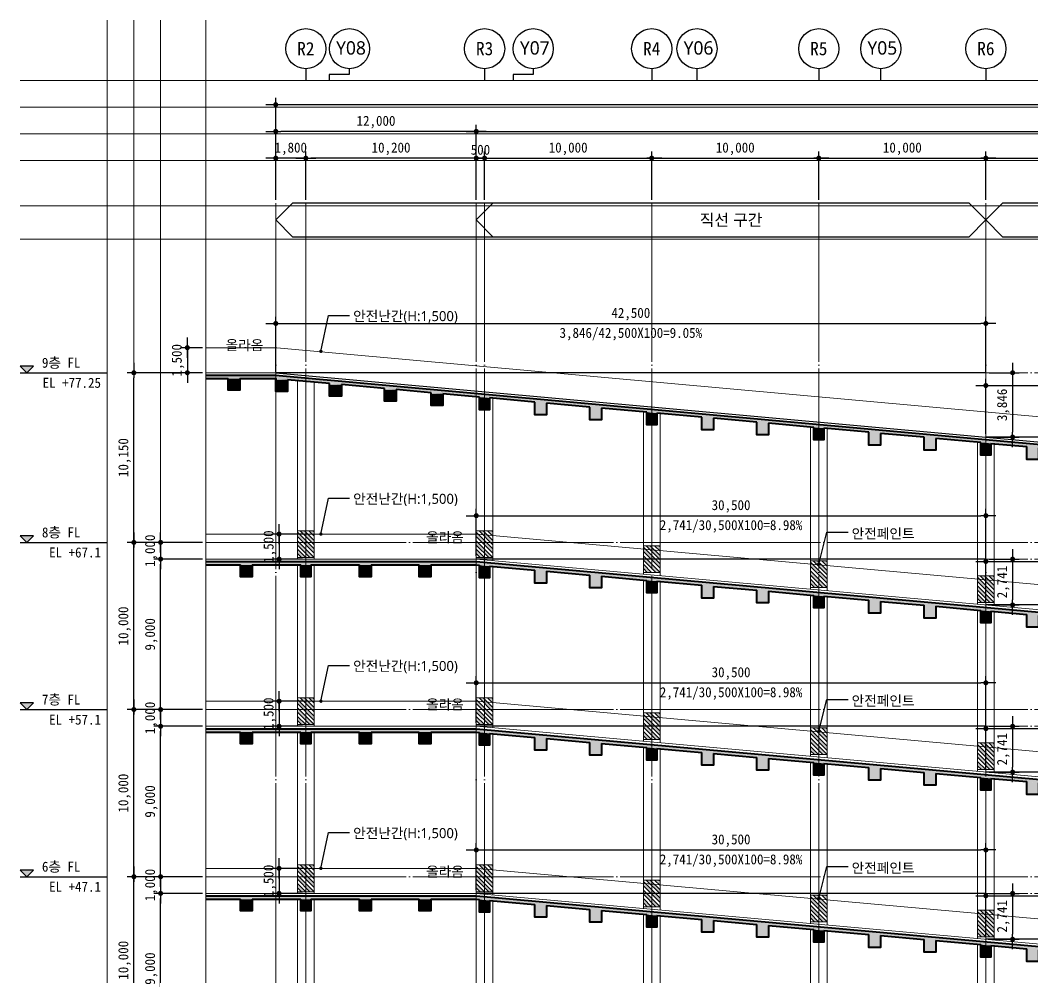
# Model space of a CAD drawing. Header units: millimetres. Extents: x 2292510 to 2787134, y 32296 to 526467.
# Drawn here: x 2460510 to 2521108, y 82250 to 139536 of the extents above; entities that cross this region are included whole.
import ezdxf
from ezdxf.enums import TextEntityAlignment as Align

# ---------------------------------------------------------------- set-up
doc = ezdxf.new("R2010")
doc.units = ezdxf.units.MM
doc.header["$LTSCALE"] = 200
doc.header["$MEASUREMENT"] = 0
doc.linetypes.add('CEN', pattern=[62, 60, -1, 0, -1])
doc.layers.get('0').update_dxf_attribs({"linetype": 'CONTINUOUS'})
for name, color, linetype, lineweight in [('A-AXIS-BUBL', 7, 'CONTINUOUS', 25), ('A-AXIS-LINE', 1, 'CEN', 15), ('A-CONC-LIN1', 2, 'CONTINUOUS', 40), ('A-DEGN-LINE', 4, 'CONTINUOUS', 25), ('A-DIMS', 7, 'CONTINUOUS', 25), ('A-ELEV-LIN3', 8, 'CONTINUOUS', 18), ('A-MKXS-TEXT1', 3, 'CONTINUOUS', 25), ('A-MKXX-NAME', 3, 'CONTINUOUS', 25), ('A-XXXX-FIN2', 6, 'CONTINUOUS', 20), ('A-XXXX-SYMB', 7, 'CONTINUOUS', 25), ('A-XXXX-TXT2', 3, 'CONTINUOUS', 25)]:
    doc.layers.add(name, color=color, linetype=linetype, lineweight=lineweight)
doc.layers.add('A-CONC-SOLD', color=252, linetype='CEN')
doc.layers.add('A-XXXX-NPLT', color=144, linetype='CONTINUOUS', lineweight=15, plot=False)
doc.styles.add('HY울릉도L', font='')
doc.styles.add('돋움', font='')
doc.styles.add('돋움체', font='')
doc.styles.add('맑은고딕', font='malgun.ttf')
doc.styles.get('HY울릉도L').set_extended_font_data('HYwulM')
doc.styles.get('돋움').set_extended_font_data('DotumChe')
doc.styles.get('돋움체').set_extended_font_data('DotumChe')
doc.dimstyles.new('CDIM', dxfattribs={"dimtxt": 3, "dimasz": 1.5, "dimexe": 2, "dimexo": 1, "dimgap": 1, "dimtad": 1, "dimdec": 0, "dimrnd": 0.5, "dimzin": 0, "dimdsep": 32, "dimlunit": 6, "dimtxsty": 'HY울릉도L', "dimblk1": '_CIDOT', "dimblk2": '_CIDOT', "dimsah": 1, "dimcen": 5.5, "dimclrd": 2, "dimclre": 2, "dimclrt": 7, "dimadec": 0, "dimazin": 0, "dimtfac": 1, "dimtdec": 0, "dimtix": 1, "dimtmove": 2, "dimatfit": 1, "dimldrblk": '_CIDOT', "dimfxl": 1, "dimtolj": 1, "dimtzin": 0, "dimlwd": -1, "dimarcsym": 0})

# ---------------------------------------------------------------- blocks, each defined once
blk = doc.blocks.new('_CIDOT')
at = {"color": 0, "linetype": 'ByBlock'}
blk.add_line((2, 0), (-1, 0), dxfattribs=at)
at = {"color": 0, "linetype": 'ByBlock', "const_width": 0.5}
blk.add_lwpolyline([(-0.25, 0, 1), (0.25, 0, 1)], format="xyb", close=True, dxfattribs=at)
blk = doc.blocks.new('*D349')
at = {"layer": 'A-DIMS', "lineweight": -2, "transparency": 16777216}
for p, q in [((2177410, 87296), (2174510, 87296)), ((2177410, 78296), (2174510, 78296))]:
    blk.add_line(p, q, dxfattribs=at)
at = {"layer": 'A-DIMS', "transparency": 16777216}
blk.add_line((2174910, 78596), (2174910, 86996), dxfattribs=at)
at = {"layer": 'A-DIMS', "transparency": 16777216, "xscale": 300, "yscale": 300, "zscale": 300}
for p, rotation in [((2174910, 87296), 90), ((2174910, 78296), 270)]:
    blk.add_blockref('_CIDOT', p, dxfattribs=dict(at, rotation=rotation))
at = {"layer": 'A-DIMS', "color": 3, "transparency": 16777216, "insert": (2174352, 82796), "char_height": 600, "attachment_point": 5, "rotation": 90, "style": '돋움'}
blk.add_mtext('\\A1;9,000', dxfattribs=at)
blk = doc.blocks.new('*D350')
at = {"layer": 'A-DIMS', "lineweight": -2, "transparency": 16777216}
for p, q in [((2177410, 88296), (2172910, 88296)), ((2177410, 78296), (2172910, 78296))]:
    blk.add_line(p, q, dxfattribs=at)
at = {"layer": 'A-DIMS', "transparency": 16777216}
blk.add_line((2173310, 78596), (2173310, 87996), dxfattribs=at)
at = {"layer": 'A-DIMS', "transparency": 16777216, "xscale": 300, "yscale": 300, "zscale": 300}
for p, rotation in [((2173310, 88296), 90), ((2173310, 78296), 270)]:
    blk.add_blockref('_CIDOT', p, dxfattribs=dict(at, rotation=rotation))
at = {"layer": 'A-DIMS', "color": 3, "transparency": 16777216, "insert": (2172752, 83296), "char_height": 600, "attachment_point": 5, "rotation": 90, "style": '돋움'}
blk.add_mtext('\\A1;10,000', dxfattribs=at)
blk = doc.blocks.new('*D352')
at = {"layer": 'A-DIMS', "lineweight": -2, "transparency": 16777216}
for p, q in [((2177410, 97296), (2174510, 97296)), ((2177410, 88296), (2174510, 88296))]:
    blk.add_line(p, q, dxfattribs=at)
at = {"layer": 'A-DIMS', "transparency": 16777216}
blk.add_line((2174910, 88596), (2174910, 96996), dxfattribs=at)
at = {"layer": 'A-DIMS', "transparency": 16777216, "xscale": 300, "yscale": 300, "zscale": 300}
for p, rotation in [((2174910, 97296), 90), ((2174910, 88296), 270)]:
    blk.add_blockref('_CIDOT', p, dxfattribs=dict(at, rotation=rotation))
at = {"layer": 'A-DIMS', "color": 3, "transparency": 16777216, "insert": (2174352, 92796), "char_height": 600, "attachment_point": 5, "rotation": 90, "style": '돋움'}
blk.add_mtext('\\A1;9,000', dxfattribs=at)
blk = doc.blocks.new('*D353')
at = {"layer": 'A-DIMS', "lineweight": -2, "transparency": 16777216}
for p, q in [((2177410, 98296), (2172910, 98296)), ((2177410, 88296), (2172910, 88296))]:
    blk.add_line(p, q, dxfattribs=at)
at = {"layer": 'A-DIMS', "transparency": 16777216}
blk.add_line((2173310, 88596), (2173310, 97996), dxfattribs=at)
at = {"layer": 'A-DIMS', "transparency": 16777216, "xscale": 300, "yscale": 300, "zscale": 300}
for p, rotation in [((2173310, 98296), 90), ((2173310, 88296), 270)]:
    blk.add_blockref('_CIDOT', p, dxfattribs=dict(at, rotation=rotation))
at = {"layer": 'A-DIMS', "color": 3, "transparency": 16777216, "insert": (2172752, 93296), "char_height": 600, "attachment_point": 5, "rotation": 90, "style": '돋움'}
blk.add_mtext('\\A1;10,000', dxfattribs=at)
blk = doc.blocks.new('*D354')
at = {"layer": 'A-DIMS', "transparency": 16777216}
for p, q in [((2174910, 88596), (2174910, 88896)), ((2174910, 88296), (2174910, 87296)), ((2174910, 86996), (2174910, 86696))]:
    blk.add_line(p, q, dxfattribs=at)
at = {"layer": 'A-DIMS', "lineweight": -2, "transparency": 16777216}
for p, q in [((2177410, 88296), (2174510, 88296)), ((2177410, 87296), (2174510, 87296))]:
    blk.add_line(p, q, dxfattribs=at)
at = {"layer": 'A-DIMS', "transparency": 16777216, "xscale": 300, "yscale": 300, "zscale": 300}
for p, rotation in [((2174910, 88296), 270), ((2174910, 87296), 90)]:
    blk.add_blockref('_CIDOT', p, dxfattribs=dict(at, rotation=rotation))
at = {"layer": 'A-DIMS', "color": 3, "transparency": 16777216, "insert": (2174352, 87796), "char_height": 600, "attachment_point": 5, "rotation": 90, "style": '돋움'}
blk.add_mtext('\\A1;1,000', dxfattribs=at)
blk = doc.blocks.new('*D355')
at = {"layer": 'A-DIMS', "lineweight": -2, "transparency": 16777216}
for p, q in [((2177410, 107296), (2174510, 107296)), ((2177410, 98296), (2174510, 98296))]:
    blk.add_line(p, q, dxfattribs=at)
at = {"layer": 'A-DIMS', "transparency": 16777216}
blk.add_line((2174910, 98596), (2174910, 106996), dxfattribs=at)
at = {"layer": 'A-DIMS', "transparency": 16777216, "xscale": 300, "yscale": 300, "zscale": 300}
for p, rotation in [((2174910, 107296), 90), ((2174910, 98296), 270)]:
    blk.add_blockref('_CIDOT', p, dxfattribs=dict(at, rotation=rotation))
at = {"layer": 'A-DIMS', "color": 3, "transparency": 16777216, "insert": (2174352, 102796), "char_height": 600, "attachment_point": 5, "rotation": 90, "style": '돋움'}
blk.add_mtext('\\A1;9,000', dxfattribs=at)
blk = doc.blocks.new('*D356')
at = {"layer": 'A-DIMS', "lineweight": -2, "transparency": 16777216}
for p, q in [((2177410, 108296), (2172910, 108296)), ((2177410, 98296), (2172910, 98296))]:
    blk.add_line(p, q, dxfattribs=at)
at = {"layer": 'A-DIMS', "transparency": 16777216}
blk.add_line((2173310, 98596), (2173310, 107996), dxfattribs=at)
at = {"layer": 'A-DIMS', "transparency": 16777216, "xscale": 300, "yscale": 300, "zscale": 300}
for p, rotation in [((2173310, 108296), 90), ((2173310, 98296), 270)]:
    blk.add_blockref('_CIDOT', p, dxfattribs=dict(at, rotation=rotation))
at = {"layer": 'A-DIMS', "color": 3, "transparency": 16777216, "insert": (2172752, 103296), "char_height": 600, "attachment_point": 5, "rotation": 90, "style": '돋움'}
blk.add_mtext('\\A1;10,000', dxfattribs=at)
blk = doc.blocks.new('*D357')
at = {"layer": 'A-DIMS', "transparency": 16777216}
for p, q in [((2174910, 98596), (2174910, 98896)), ((2174910, 98296), (2174910, 97296)), ((2174910, 96996), (2174910, 96696))]:
    blk.add_line(p, q, dxfattribs=at)
at = {"layer": 'A-DIMS', "lineweight": -2, "transparency": 16777216}
for p, q in [((2177410, 98296), (2174510, 98296)), ((2177410, 97296), (2174510, 97296))]:
    blk.add_line(p, q, dxfattribs=at)
at = {"layer": 'A-DIMS', "transparency": 16777216, "xscale": 300, "yscale": 300, "zscale": 300}
for p, rotation in [((2174910, 98296), 270), ((2174910, 97296), 90)]:
    blk.add_blockref('_CIDOT', p, dxfattribs=dict(at, rotation=rotation))
at = {"layer": 'A-DIMS', "color": 3, "transparency": 16777216, "insert": (2174352, 97796), "char_height": 600, "attachment_point": 5, "rotation": 90, "style": '돋움'}
blk.add_mtext('\\A1;1,000', dxfattribs=at)
blk = doc.blocks.new('*D358')
at = {"layer": 'A-DIMS', "lineweight": -2, "transparency": 16777216}
for p, q in [((2177410, 118446), (2172910, 118446)), ((2177410, 108296), (2172910, 108296))]:
    blk.add_line(p, q, dxfattribs=at)
at = {"layer": 'A-DIMS', "transparency": 16777216}
blk.add_line((2173310, 108596), (2173310, 118146), dxfattribs=at)
at = {"layer": 'A-DIMS', "transparency": 16777216, "xscale": 300, "yscale": 300, "zscale": 300}
for p, rotation in [((2173310, 118446), 90), ((2173310, 108296), 270)]:
    blk.add_blockref('_CIDOT', p, dxfattribs=dict(at, rotation=rotation))
at = {"layer": 'A-DIMS', "color": 3, "transparency": 16777216, "insert": (2172752, 113371), "char_height": 600, "attachment_point": 5, "rotation": 90, "style": '돋움'}
blk.add_mtext('\\A1;10,150', dxfattribs=at)
blk = doc.blocks.new('*D359')
at = {"layer": 'A-DIMS', "transparency": 16777216}
for p, q in [((2174910, 108596), (2174910, 108896)), ((2174910, 108296), (2174910, 107296)), ((2174910, 106996), (2174910, 106696))]:
    blk.add_line(p, q, dxfattribs=at)
at = {"layer": 'A-DIMS', "lineweight": -2, "transparency": 16777216}
for p, q in [((2177410, 108296), (2174510, 108296)), ((2177410, 107296), (2174510, 107296))]:
    blk.add_line(p, q, dxfattribs=at)
at = {"layer": 'A-DIMS', "transparency": 16777216, "xscale": 300, "yscale": 300, "zscale": 300}
for p, rotation in [((2174910, 108296), 270), ((2174910, 107296), 90)]:
    blk.add_blockref('_CIDOT', p, dxfattribs=dict(at, rotation=rotation))
at = {"layer": 'A-DIMS', "color": 3, "transparency": 16777216, "insert": (2174352, 107796), "char_height": 600, "attachment_point": 5, "rotation": 90, "style": '돋움'}
blk.add_mtext('\\A1;1,000', dxfattribs=at)
blk = doc.blocks.new('*D360')
at = {"layer": 'A-DIMS', "lineweight": -2, "transparency": 16777216}
for p, q in [((2194302, 128786), (2194302, 131686)), ((2204302, 128786), (2204302, 131686))]:
    blk.add_line(p, q, dxfattribs=at)
at = {"layer": 'A-DIMS', "transparency": 16777216}
blk.add_line((2194602, 131286), (2204002, 131286), dxfattribs=at)
at = {"layer": 'A-DIMS', "transparency": 16777216, "xscale": 300, "yscale": 300, "zscale": 300, "rotation": 180}
blk.add_blockref('_CIDOT', (2194302, 131286), dxfattribs=at)
at = {"layer": 'A-DIMS', "transparency": 16777216, "xscale": 300, "yscale": 300, "zscale": 300}
blk.add_blockref('_CIDOT', (2204302, 131286), dxfattribs=at)
at = {"layer": 'A-DIMS', "color": 3, "transparency": 16777216, "insert": (2199302, 131843), "char_height": 600, "attachment_point": 5, "style": '돋움'}
blk.add_mtext('\\A1;10,000', dxfattribs=at)
blk = doc.blocks.new('*D361')
at = {"layer": 'A-DIMS', "lineweight": -2, "transparency": 16777216}
for p, q in [((2181802, 130386), (2181802, 134886)), ((2305067, 130386), (2305067, 134886))]:
    blk.add_line(p, q, dxfattribs=at)
at = {"layer": 'A-DIMS', "transparency": 16777216}
blk.add_line((2182102, 134486), (2304767, 134486), dxfattribs=at)
at = {"layer": 'A-DIMS', "transparency": 16777216, "xscale": 300, "yscale": 300, "zscale": 300, "rotation": 180}
blk.add_blockref('_CIDOT', (2181802, 134486), dxfattribs=at)
at = {"layer": 'A-DIMS', "transparency": 16777216, "xscale": 300, "yscale": 300, "zscale": 300}
blk.add_blockref('_CIDOT', (2305067, 134486), dxfattribs=at)
at = {"layer": 'A-DIMS', "color": 3, "transparency": 16777216, "insert": (2243435, 135043), "char_height": 600, "attachment_point": 5, "style": '돋움'}
blk.add_mtext('\\A1;123,265', dxfattribs=at)
blk = doc.blocks.new('*D362')
at = {"layer": 'A-DIMS', "lineweight": -2, "transparency": 16777216}
for p, q in [((2204302, 128786), (2204302, 131686)), ((2214302, 128786), (2214302, 131686))]:
    blk.add_line(p, q, dxfattribs=at)
at = {"layer": 'A-DIMS', "transparency": 16777216}
blk.add_line((2204602, 131286), (2214002, 131286), dxfattribs=at)
at = {"layer": 'A-DIMS', "transparency": 16777216, "xscale": 300, "yscale": 300, "zscale": 300, "rotation": 180}
blk.add_blockref('_CIDOT', (2204302, 131286), dxfattribs=at)
at = {"layer": 'A-DIMS', "transparency": 16777216, "xscale": 300, "yscale": 300, "zscale": 300}
blk.add_blockref('_CIDOT', (2214302, 131286), dxfattribs=at)
at = {"layer": 'A-DIMS', "color": 3, "transparency": 16777216, "insert": (2209302, 131843), "char_height": 600, "attachment_point": 5, "style": '돋움'}
blk.add_mtext('\\A1;10,000', dxfattribs=at)
blk = doc.blocks.new('*D363')
at = {"layer": 'A-DIMS', "lineweight": -2, "transparency": 16777216}
for p, q in [((2214302, 128786), (2214302, 131686)), ((2224302, 128786), (2224302, 131686))]:
    blk.add_line(p, q, dxfattribs=at)
at = {"layer": 'A-DIMS', "transparency": 16777216}
blk.add_line((2214602, 131286), (2224002, 131286), dxfattribs=at)
at = {"layer": 'A-DIMS', "transparency": 16777216, "xscale": 300, "yscale": 300, "zscale": 300, "rotation": 180}
blk.add_blockref('_CIDOT', (2214302, 131286), dxfattribs=at)
at = {"layer": 'A-DIMS', "transparency": 16777216, "xscale": 300, "yscale": 300, "zscale": 300}
blk.add_blockref('_CIDOT', (2224302, 131286), dxfattribs=at)
at = {"layer": 'A-DIMS', "color": 3, "transparency": 16777216, "insert": (2219302, 131843), "char_height": 600, "attachment_point": 5, "style": '돋움'}
blk.add_mtext('\\A1;10,000', dxfattribs=at)
blk = doc.blocks.new('*D364')
at = {"layer": 'A-DIMS', "lineweight": -2, "transparency": 16777216}
for p, q in [((2224302, 128786), (2224302, 131686)), ((2232680, 128786), (2232680, 131686))]:
    blk.add_line(p, q, dxfattribs=at)
at = {"layer": 'A-DIMS', "transparency": 16777216}
blk.add_line((2224602, 131286), (2232380, 131286), dxfattribs=at)
at = {"layer": 'A-DIMS', "transparency": 16777216, "xscale": 300, "yscale": 300, "zscale": 300, "rotation": 180}
blk.add_blockref('_CIDOT', (2224302, 131286), dxfattribs=at)
at = {"layer": 'A-DIMS', "transparency": 16777216, "xscale": 300, "yscale": 300, "zscale": 300}
blk.add_blockref('_CIDOT', (2232680, 131286), dxfattribs=at)
at = {"layer": 'A-DIMS', "color": 3, "transparency": 16777216, "insert": (2228491, 131843), "char_height": 600, "attachment_point": 5, "style": '돋움'}
blk.add_mtext('\\A1;8,378', dxfattribs=at)
blk = doc.blocks.new('*D368')
at = {"layer": 'A-DIMS', "lineweight": -2, "transparency": 16777216}
for p, q in [((2193802, 128786), (2193802, 131686)), ((2194302, 128786), (2194302, 131686))]:
    blk.add_line(p, q, dxfattribs=at)
at = {"layer": 'A-DIMS', "transparency": 16777216}
for p, q in [((2193502, 131286), (2193202, 131286)), ((2194302, 131286), (2193802, 131286)), ((2194602, 131286), (2194902, 131286))]:
    blk.add_line(p, q, dxfattribs=at)
at = {"layer": 'A-DIMS', "transparency": 16777216, "xscale": 300, "yscale": 300, "zscale": 300}
blk.add_blockref('_CIDOT', (2193802, 131286), dxfattribs=at)
at = {"layer": 'A-DIMS', "transparency": 16777216, "xscale": 300, "yscale": 300, "zscale": 300, "rotation": 180}
blk.add_blockref('_CIDOT', (2194302, 131286), dxfattribs=at)
at = {"layer": 'A-DIMS', "color": 3, "transparency": 16777216, "insert": (2194052, 131786), "char_height": 600, "attachment_point": 5, "style": '돋움'}
blk.add_mtext('\\A1;500', dxfattribs=at)
blk = doc.blocks.new('*D370')
at = {"layer": 'A-DIMS', "lineweight": -2, "transparency": 16777216}
for p, q in [((2181802, 128786), (2181802, 133286)), ((2193802, 128786), (2193802, 133286))]:
    blk.add_line(p, q, dxfattribs=at)
at = {"layer": 'A-DIMS', "transparency": 16777216}
blk.add_line((2193502, 132886), (2182102, 132886), dxfattribs=at)
at = {"layer": 'A-DIMS', "transparency": 16777216, "xscale": 300, "yscale": 300, "zscale": 300, "rotation": 180}
blk.add_blockref('_CIDOT', (2181802, 132886), dxfattribs=at)
at = {"layer": 'A-DIMS', "transparency": 16777216, "xscale": 300, "yscale": 300, "zscale": 300}
blk.add_blockref('_CIDOT', (2193802, 132886), dxfattribs=at)
at = {"layer": 'A-DIMS', "color": 3, "transparency": 16777216, "insert": (2187802, 133443), "char_height": 600, "attachment_point": 5, "style": '돋움'}
blk.add_mtext('\\A1;12,000', dxfattribs=at)
blk = doc.blocks.new('*D371')
at = {"layer": 'A-DIMS', "lineweight": -2, "transparency": 16777216}
for p, q in [((2193802, 128786), (2193802, 133286)), ((2305067, 128786), (2305067, 133286))]:
    blk.add_line(p, q, dxfattribs=at)
at = {"layer": 'A-DIMS', "transparency": 16777216}
blk.add_line((2194102, 132886), (2304767, 132886), dxfattribs=at)
at = {"layer": 'A-DIMS', "transparency": 16777216, "xscale": 300, "yscale": 300, "zscale": 300, "rotation": 180}
blk.add_blockref('_CIDOT', (2193802, 132886), dxfattribs=at)
at = {"layer": 'A-DIMS', "transparency": 16777216, "xscale": 300, "yscale": 300, "zscale": 300}
blk.add_blockref('_CIDOT', (2305067, 132886), dxfattribs=at)
at = {"layer": 'A-DIMS', "color": 3, "transparency": 16777216, "insert": (2249435, 133443), "char_height": 600, "attachment_point": 5, "style": '돋움'}
blk.add_mtext('\\A1;111,265', dxfattribs=at)
blk = doc.blocks.new('*D372')
at = {"layer": 'A-DIMS', "lineweight": -2, "transparency": 16777216}
for p, q in [((2183602, 128786), (2183602, 131686)), ((2193802, 128786), (2193802, 131686))]:
    blk.add_line(p, q, dxfattribs=at)
at = {"layer": 'A-DIMS', "transparency": 16777216}
blk.add_line((2193502, 131286), (2183902, 131286), dxfattribs=at)
at = {"layer": 'A-DIMS', "transparency": 16777216, "xscale": 300, "yscale": 300, "zscale": 300, "rotation": 180}
blk.add_blockref('_CIDOT', (2183602, 131286), dxfattribs=at)
at = {"layer": 'A-DIMS', "transparency": 16777216, "xscale": 300, "yscale": 300, "zscale": 300}
blk.add_blockref('_CIDOT', (2193802, 131286), dxfattribs=at)
at = {"layer": 'A-DIMS', "color": 3, "transparency": 16777216, "insert": (2188702, 131843), "char_height": 600, "attachment_point": 5, "style": '돋움'}
blk.add_mtext('\\A1;10,200', dxfattribs=at)
blk = doc.blocks.new('*D373')
at = {"layer": 'A-DIMS', "lineweight": -2, "transparency": 16777216}
for p, q in [((2181802, 128786), (2181802, 131686)), ((2183602, 128786), (2183602, 131686))]:
    blk.add_line(p, q, dxfattribs=at)
at = {"layer": 'A-DIMS', "transparency": 16777216}
for p, q in [((2181502, 131286), (2181202, 131286)), ((2183602, 131286), (2181802, 131286)), ((2183902, 131286), (2184202, 131286))]:
    blk.add_line(p, q, dxfattribs=at)
at = {"layer": 'A-DIMS', "transparency": 16777216, "xscale": 300, "yscale": 300, "zscale": 300}
blk.add_blockref('_CIDOT', (2181802, 131286), dxfattribs=at)
at = {"layer": 'A-DIMS', "transparency": 16777216, "xscale": 300, "yscale": 300, "zscale": 300, "rotation": 180}
blk.add_blockref('_CIDOT', (2183602, 131286), dxfattribs=at)
at = {"layer": 'A-DIMS', "color": 3, "transparency": 16777216, "insert": (2182702, 131843), "char_height": 600, "attachment_point": 5, "style": '돋움'}
blk.add_mtext('\\A1;1,800', dxfattribs=at)
blk = doc.blocks.new('raB1_700X900')
at = {"layer": 'A-CONC-SOLD'}
h = blk.add_hatch(color=256, dxfattribs=at)
h.dxf.hatch_style = 1
h.paths.add_polyline_path([(350, -201), (350, -900), (-350, -900), (-350, -138)])
at = {"layer": 'A-CONC-LIN1'}
blk.add_lwpolyline([(350, -201), (350, -900), (-350, -900), (-350, -138)], dxfattribs=at)
blk = doc.blocks.new('raB2_700X900')
at = {"layer": 'A-CONC-SOLD'}
h = blk.add_hatch(color=256, dxfattribs=at)
h.dxf.hatch_style = 1
h.paths.add_polyline_path([(350, -200), (350, -900), (-350, -900), (-350, -200)])
at = {"layer": 'A-CONC-LIN1'}
blk.add_lwpolyline([(350, -200), (350, -900), (-350, -900), (-350, -200)], dxfattribs=at)
blk = doc.blocks.new('안전페인트2')
at = {"layer": 'A-ELEV-LIN3'}
h = blk.add_hatch(color=256, dxfattribs=at)
h.dxf.hatch_style = 1
h.paths.add_polyline_path([(1000, 1373), (1000, 1627), (927, 1700), (673, 1700)])
h.paths.add_polyline_path([(1000, 864), (1000, 1118), (418, 1700), (164, 1700)])
h.paths.add_polyline_path([(1000, 355), (1000, 609), (109, 1500), (0, 1609), (0, 1355)])
h.paths.add_polyline_path([(745, 100), (1000, 100), (0, 1100), (0, 845)])
h.paths.add_polyline_path([(236, 100), (491, 100), (0, 591), (0, 336)])
blk.add_lwpolyline([(1000, 1700), (0, 1700), (0, 100), (1000, 100)], close=True, dxfattribs=at)
for points in [[(1000, 609), (0, 1609)], [(1000, 355), (0, 1355)], [(1000, 864), (164, 1700)], [(1000, 1118), (418, 1700)], [(1000, 1373), (673, 1700)], [(1000, 1627), (927, 1700)], [(1000, 100), (0, 1100)], [(745, 100), (0, 845)], [(491, 100), (0, 591)], [(236, 100), (0, 336)]]:
    blk.add_lwpolyline(points, dxfattribs=at)
blk = doc.blocks.new('*D380')
at = {"layer": 'A-DIMS', "lineweight": -2, "transparency": 16777216}
for p, q in [((21073, 91980), (21073, 95280)), ((63573, 91980), (63573, 95280))]:
    blk.add_line(p, q, dxfattribs=at)
at = {"layer": 'A-DIMS', "transparency": 16777216}
blk.add_line((21373, 94880), (63273, 94880), dxfattribs=at)
at = {"layer": 'A-DIMS', "transparency": 16777216, "xscale": 300, "yscale": 300, "zscale": 300, "rotation": 180}
blk.add_blockref('_CIDOT', (21073, 94880), dxfattribs=at)
at = {"layer": 'A-DIMS', "transparency": 16777216, "xscale": 300, "yscale": 300, "zscale": 300}
blk.add_blockref('_CIDOT', (63573, 94880), dxfattribs=at)
at = {"layer": 'A-DIMS', "color": 3, "transparency": 16777216, "insert": (42323, 95437), "char_height": 600, "attachment_point": 5, "style": '돋움'}
blk.add_mtext('\\A1;42,500', dxfattribs=at)
blk = doc.blocks.new('*D381')
at = {"layer": 'A-DIMS', "lineweight": -2, "transparency": 16777216}
for p, q in [((63773, 91930), (65573, 91930)), ((63773, 88084), (65573, 88084))]:
    blk.add_line(p, q, dxfattribs=at)
at = {"layer": 'A-DIMS', "transparency": 16777216}
blk.add_line((65173, 91630), (65173, 88384), dxfattribs=at)
at = {"layer": 'A-DIMS', "transparency": 16777216, "xscale": 300, "yscale": 300, "zscale": 300}
for p, rotation in [((65173, 91930), 90), ((65173, 88084), 270)]:
    blk.add_blockref('_CIDOT', p, dxfattribs=dict(at, rotation=rotation))
at = {"layer": 'A-DIMS', "color": 3, "transparency": 16777216, "insert": (64615, 90007), "char_height": 600, "attachment_point": 5, "rotation": 90, "style": '돋움'}
blk.add_mtext('\\A1;3,846', dxfattribs=at)
blk = doc.blocks.new('*D384')
at = {"layer": 'A-DIMS', "lineweight": -2, "transparency": 16777216}
for p, q in [((63573, 88284), (63573, 91564)), ((113838, 88284), (113838, 91564))]:
    blk.add_line(p, q, dxfattribs=at)
at = {"layer": 'A-DIMS', "transparency": 16777216}
blk.add_line((63873, 91164), (113538, 91164), dxfattribs=at)
at = {"layer": 'A-DIMS', "transparency": 16777216, "xscale": 300, "yscale": 300, "zscale": 300, "rotation": 180}
blk.add_blockref('_CIDOT', (63573, 91164), dxfattribs=at)
at = {"layer": 'A-DIMS', "transparency": 16777216, "xscale": 300, "yscale": 300, "zscale": 300}
blk.add_blockref('_CIDOT', (113838, 91164), dxfattribs=at)
at = {"layer": 'A-DIMS', "color": 3, "transparency": 16777216, "insert": (88705, 91721), "char_height": 600, "attachment_point": 5, "style": '돋움'}
blk.add_mtext('\\A1;50,265', dxfattribs=at)
blk = doc.blocks.new('raG1_600X900')
at = {"layer": 'A-CONC-SOLD'}
h = blk.add_hatch(color=256, dxfattribs=at)
h.dxf.hatch_style = 1
h.paths.add_polyline_path([(300, -201), (300, -900), (-300, -900), (-300, -147)])
at = {"layer": 'A-CONC-LIN1'}
blk.add_lwpolyline([(300, -201), (300, -900), (-300, -900), (-300, -147)], dxfattribs=at)
blk = doc.blocks.new('*D291')
at = {"layer": 'A-DIMS', "lineweight": -2, "transparency": 16777216}
for p, q in [((2188302, 56658), (2188302, 59458)), ((2218802, 56658), (2218802, 59458))]:
    blk.add_line(p, q, dxfattribs=at)
at = {"layer": 'A-DIMS', "transparency": 16777216}
blk.add_line((2188602, 59058), (2218502, 59058), dxfattribs=at)
at = {"layer": 'A-DIMS', "transparency": 16777216, "xscale": 300, "yscale": 300, "zscale": 300, "rotation": 180}
blk.add_blockref('_CIDOT', (2188302, 59058), dxfattribs=at)
at = {"layer": 'A-DIMS', "transparency": 16777216, "xscale": 300, "yscale": 300, "zscale": 300}
blk.add_blockref('_CIDOT', (2218802, 59058), dxfattribs=at)
at = {"layer": 'A-DIMS', "color": 3, "transparency": 16777216, "insert": (2203552, 59615), "char_height": 600, "attachment_point": 5, "style": '돋움'}
blk.add_mtext('\\A1;30,500', dxfattribs=at)
blk = doc.blocks.new('*D292')
at = {"layer": 'A-DIMS', "lineweight": -2, "transparency": 16777216}
for p, q in [((2219002, 56458), (2220802, 56458)), ((2219002, 53717), (2220802, 53717))]:
    blk.add_line(p, q, dxfattribs=at)
at = {"layer": 'A-DIMS', "transparency": 16777216}
blk.add_line((2220402, 56158), (2220402, 54017), dxfattribs=at)
at = {"layer": 'A-DIMS', "transparency": 16777216, "xscale": 300, "yscale": 300, "zscale": 300}
for p, rotation in [((2220402, 56458), 90), ((2220402, 53717), 270)]:
    blk.add_blockref('_CIDOT', p, dxfattribs=dict(at, rotation=rotation))
at = {"layer": 'A-DIMS', "color": 3, "transparency": 16777216, "insert": (2219845, 55087), "char_height": 600, "attachment_point": 5, "rotation": 90, "style": '돋움'}
blk.add_mtext('\\A1;2,741', dxfattribs=at)
blk = doc.blocks.new('*D295')
at = {"layer": 'A-DIMS', "lineweight": -2, "transparency": 16777216}
for p, q in [((2218802, 53917), (2218802, 56717)), ((2269067, 53917), (2269067, 56717))]:
    blk.add_line(p, q, dxfattribs=at)
at = {"layer": 'A-DIMS', "transparency": 16777216}
blk.add_line((2219102, 56317), (2268767, 56317), dxfattribs=at)
at = {"layer": 'A-DIMS', "transparency": 16777216, "xscale": 300, "yscale": 300, "zscale": 300, "rotation": 180}
blk.add_blockref('_CIDOT', (2218802, 56317), dxfattribs=at)
at = {"layer": 'A-DIMS', "transparency": 16777216, "xscale": 300, "yscale": 300, "zscale": 300}
blk.add_blockref('_CIDOT', (2269067, 56317), dxfattribs=at)
at = {"layer": 'A-DIMS', "color": 3, "transparency": 16777216, "insert": (2243935, 56874), "char_height": 600, "attachment_point": 5, "style": '돋움'}
blk.add_mtext('\\A1;50,265', dxfattribs=at)
blk = doc.blocks.new('*D297')
at = {"layer": 'A-DIMS', "transparency": 16777216}
for p, q in [((2176502, 58258), (2176502, 58558)), ((2176502, 57958), (2176502, 56458)), ((2176502, 56158), (2176502, 55858))]:
    blk.add_line(p, q, dxfattribs=at)
at = {"layer": 'A-DIMS', "lineweight": -2, "transparency": 16777216}
for p, q in [((2177902, 57958), (2176102, 57958)), ((2177902, 56458), (2176102, 56458))]:
    blk.add_line(p, q, dxfattribs=at)
at = {"layer": 'A-DIMS', "transparency": 16777216, "xscale": 300, "yscale": 300, "zscale": 300}
for p, rotation in [((2176502, 57958), 270), ((2176502, 56458), 90)]:
    blk.add_blockref('_CIDOT', p, dxfattribs=dict(at, rotation=rotation))
at = {"layer": 'A-DIMS', "color": 3, "transparency": 16777216, "insert": (2175945, 57208), "char_height": 600, "attachment_point": 5, "rotation": 90, "style": '돋움'}
blk.add_mtext('\\A1;1,500', dxfattribs=at)
blk = doc.blocks.new('raG2_600X900')
at = {"layer": 'A-CONC-SOLD'}
h = blk.add_hatch(color=256, dxfattribs=at)
h.dxf.hatch_style = 1
h.paths.add_polyline_path([(300, -200), (300, -900), (-300, -900), (-300, -200)])
at = {"layer": 'A-CONC-LIN1'}
blk.add_lwpolyline([(300, -200), (300, -900), (-300, -900), (-300, -200)], dxfattribs=at)
blk = doc.blocks.new('*D283')
at = {"layer": 'A-DIMS', "transparency": 16777216}
for p, q in [((2470510, 120246), (2470510, 120546)), ((2470510, 119946), (2470510, 118446)), ((2470510, 118146), (2470510, 117846))]:
    blk.add_line(p, q, dxfattribs=at)
at = {"layer": 'A-DIMS', "lineweight": -2, "transparency": 16777216}
for p, q in [((2471410, 119946), (2470110, 119946)), ((2471410, 118446), (2470110, 118446))]:
    blk.add_line(p, q, dxfattribs=at)
at = {"layer": 'A-DIMS', "transparency": 16777216, "xscale": 300, "yscale": 300, "zscale": 300}
for p, rotation in [((2470510, 119946), 270), ((2470510, 118446), 90)]:
    blk.add_blockref('_CIDOT', p, dxfattribs=dict(at, rotation=rotation))
at = {"layer": 'A-DIMS', "color": 3, "transparency": 16777216, "insert": (2469952, 119196), "char_height": 600, "attachment_point": 5, "rotation": 90, "style": '돋움'}
blk.add_mtext('\\A1;1,500', dxfattribs=at)
blk = doc.blocks.new('axis')
at = {"layer": 'A-XXXX-SYMB'}
for points in [[(2166909.5, 118445.5), (2167309.5, 118845.5), (2166509.5, 118845.5)], [(2166909.5, 108295.5), (2167309.5, 108695.5), (2166509.5, 108695.5)], [(2166909.5, 98295.5), (2167309.5, 98695.5), (2166509.5, 98695.5)], [(2166909.5, 88295.5), (2167309.5, 88695.5), (2166509.5, 88695.5)]]:
    blk.add_hatch(color=256, dxfattribs=at).paths.add_polyline_path(points)
at = {"layer": 'A-AXIS-LINE'}
for p, q in [((2181802, 32295.5), (2181802, 128585.5)), ((2183602, 32295.5), (2183602, 128585.5)), ((2193802, 32295.5), (2193802, 128585.5)), ((2194302, 32295.5), (2194302, 128585.5)), ((2204302, 32295.5), (2204302, 128585.5)), ((2214302, 32295.5), (2214302, 128585.5)), ((2224302, 32295.5), (2224302, 128585.5)), ((2177609.5, 118445.5), (2310259.5, 118445.5)), ((2177609.5, 108295.5), (2310259.5, 108295.5)), ((2177609.5, 107295.5), (2310259.5, 107295.5)), ((2177609.5, 98295.5), (2310259.5, 98295.5)), ((2177609.5, 97295.5), (2310259.5, 97295.5)), ((2177609.5, 88295.5), (2310259.5, 88295.5)), ((2177609.5, 87295.5), (2310259.5, 87295.5))]:
    blk.add_line(p, q, dxfattribs=at)
at = {"layer": 'A-XXXX-SYMB'}
for p, q in [((2166509.5, 118845.5), (2166909.5, 118445.5)), ((2167309.5, 118845.5), (2166509.5, 118845.5)), ((2166909.5, 118445.5), (2167309.5, 118845.5)), ((2166509.5, 118445.5), (2171709.5, 118445.5)), ((2166509.5, 108695.5), (2166909.5, 108295.5)), ((2167309.5, 108695.5), (2166509.5, 108695.5)), ((2166909.5, 108295.5), (2167309.5, 108695.5)), ((2166509.5, 108295.5), (2171709.5, 108295.5)), ((2166509.5, 98695.5), (2166909.5, 98295.5)), ((2167309.5, 98695.5), (2166509.5, 98695.5)), ((2166509.5, 98295.5), (2171709.5, 98295.5)), ((2166909.5, 98295.5), (2167309.5, 98695.5)), ((2166509.5, 88695.5), (2166909.5, 88295.5)), ((2167309.5, 88695.5), (2166509.5, 88695.5)), ((2166909.5, 88295.5), (2167309.5, 88695.5)), ((2166509.5, 88295.5), (2171709.5, 88295.5))]:
    blk.add_line(p, q, dxfattribs=at)
for points in [[(2182802, 128585.5), (2181802, 127585.5), (2182802, 126585.5), (2223302, 126585.5), (2224302, 127585.5), (2223302, 128585.5), (2182802, 128585.5)], [(2194802, 128585.5), (2193802, 127585.5), (2194802, 126585.5)], [(2225302, 128585.5), (2224302, 127585.5), (2225302, 126585.5), (2273567, 126585.5), (2274567, 127585.5), (2273567, 128585.5), (2225302, 128585.5)]]:
    blk.add_lwpolyline(points, dxfattribs=at)
at = {"layer": 'A-MKXX-NAME', "style": '맑은고딕'}
blk.add_text('직선 구간', height=700, dxfattribs=at).set_placement((2209052, 127585.5), align=Align.MIDDLE_CENTER)
at = {"layer": 'A-XXXX-TXT2', "style": '돋움체'}
for s, p in [('9층 FL', (2170110.9, 119045.5)), ('EL +77.25', (2171340.9, 117845.5)), ('8층 FL', (2170110.9, 108895.5)), ('EL +67.1', (2171340.9, 107695.5)), ('7층 FL', (2170110.9, 98895.5)), ('EL +57.1', (2171340.9, 97695.5)), ('6층 FL', (2170110.9, 88895.5)), ('EL +47.1', (2171340.9, 87695.5))]:
    blk.add_text(s, height=600, dxfattribs=at).set_placement(p, align=Align.MIDDLE_RIGHT)
at = {"layer": 'A-DIMS'}
for base, p1, p2, picture, middle in [((2305067, 134485.5), (2181802, 130185.5), (2305067, 130185.5), '*D361', (2243434.5, 135042.6)), ((2181802, 132885.5), (2193802, 128585.5), (2181802, 128585.5), '*D370', (2187802, 133442.6)), ((2305067, 132885.5), (2193802, 128585.5), (2305067, 128585.5), '*D371', (2249434.5, 133442.6)), ((2181802, 131285.5), (2183602, 128585.5), (2181802, 128585.5), '*D373', (2182702, 131842.6)), ((2183602, 131285.5), (2193802, 128585.5), (2183602, 128585.5), '*D372', (2188702, 131842.6)), ((2193802, 131285.5), (2194302, 128585.5), (2193802, 128585.5), '*D368', (2194052, 131785.9)), ((2204302, 131285.5), (2194302, 128585.5), (2204302, 128585.5), '*D360', (2199302, 131842.6)), ((2214302, 131285.5), (2204302, 128585.5), (2214302, 128585.5), '*D362', (2209302, 131842.6)), ((2224302, 131285.5), (2214302, 128585.5), (2224302, 128585.5), '*D363', (2219302, 131842.6)), ((2232679.5051642, 131285.5060767), (2224302.0051642, 128585.5060497), (2232679.5051642, 128585.5060497), '*D364', (2228490.7551642, 131842.6299116))]:
    dim = blk.add_linear_dim(base=base, p1=p1, p2=p2, dimstyle='CDIM', override={"dimscale": 200, "dimtxsty": '돋움', "dimclrd": 256, "dimclre": 256, "dimclrt": 3}, dxfattribs=at)
    dim.commit()
    dim.dimension.update_dxf_attribs({"geometry": picture, "text_midpoint": middle})
for base, p1, p2, picture, middle in [((2173309.5, 118445.5), (2177609.5, 108295.5), (2177609.5, 118445.5), '*D358', (2172752.4, 113370.5)), ((2173309.5, 108295.5), (2177609.5, 98295.5), (2177609.5, 108295.5), '*D356', (2172752.4, 103295.5)), ((2174909.5, 107295.5), (2177609.5, 108295.5), (2177609.5, 107295.5), '*D359', (2174352.4, 107795.5)), ((2174909.5, 107295.5), (2177609.5, 98295.5), (2177609.5, 107295.5), '*D355', (2174352.4, 102795.5)), ((2173309.5, 98295.5), (2177609.5, 88295.5), (2177609.5, 98295.5), '*D353', (2172752.4, 93295.5)), ((2174909.5, 97295.5), (2177609.5, 98295.5), (2177609.5, 97295.5), '*D357', (2174352.4, 97795.5)), ((2174909.5, 97295.5), (2177609.5, 88295.5), (2177609.5, 97295.5), '*D352', (2174352.4, 92795.5)), ((2173309.5, 88295.5), (2177609.5, 78295.5), (2177609.5, 88295.5), '*D350', (2172752.4, 83295.5)), ((2174909.5, 87295.5), (2177609.5, 88295.5), (2177609.5, 87295.5), '*D354', (2174352.4, 87795.5)), ((2174909.5, 87295.5), (2177609.5, 78295.5), (2177609.5, 87295.5), '*D349', (2174352.4, 82795.5))]:
    dim = blk.add_linear_dim(base=base, p1=p1, p2=p2, angle=90, dimstyle='CDIM', override={"dimscale": 200, "dimtxsty": '돋움', "dimclrd": 256, "dimclre": 256, "dimclrt": 3}, dxfattribs=at)
    dim.commit()
    dim.dimension.update_dxf_attribs({"geometry": picture, "text_midpoint": middle})
blk = doc.blocks.new('옥상층')
at = {"layer": 'A-CONC-SOLD'}
h = blk.add_hatch(color=256, dxfattribs=at)
h.dxf.hatch_style = 1
h.paths.add_polyline_path([(16880, 91580), (16880, 91780), (21072.5, 91780), (63572.5, 87933.4), (113824, 83388.6), (144337.5, 80630), (149530, 80630), (149530, 80430), (144337.5, 80430), (113537.5, 83213.7), (63272.5, 87759.7), (21056.9, 91580)])
at = {"layer": 'A-CONC-LIN1'}
for p, q in [((24297.5, 91286.7), (21772.5, 91515.2)), ((24297.5, 91223.4), (24297.5, 91286.7)), ((27572.5, 90990.4), (24997.5, 91223.4)), ((27572.5, 90927), (27572.5, 90990.4)), ((30372.5, 90737), (28272.5, 90927)), ((30372.5, 90673.6), (30372.5, 90737)), ((33272.5, 90474.5), (31072.5, 90673.6)), ((33272.5, 90474.2), (33272.5, 90474.5)), ((36572.5, 90175.9), (33872.5, 90420.2)), ((36572.5, 90175.5), (36572.5, 90175.9)), ((39872.5, 89877.3), (37272.5, 90112.6)), ((39872.5, 89876.8), (39872.5, 89877.3)), ((43272.5, 89569.6), (40572.5, 89813.9)), ((43272.5, 89569.2), (43272.5, 89569.6)), ((46572.5, 89271), (43872.5, 89515.3)), ((46572.5, 89270.5), (46572.5, 89271)), ((49872.5, 88972.3), (47272.5, 89207.6)), ((49872.5, 88971.9), (49872.5, 88972.3)), ((53272.5, 88664.7), (50572.5, 88909)), ((53272.5, 88664.3), (53272.5, 88664.7)), ((56572.5, 88366), (53872.5, 88610.4)), ((56572.5, 88365.6), (56572.5, 88366)), ((59872.5, 88067.4), (57272.5, 88302.7)), ((59872.5, 88067), (59872.5, 88067.4)), ((63272.5, 87759.7), (60572.5, 88004.1)), ((63272.5, 87006.2), (63272.5, 87759.7)), ((63872.5, 87705.4), (66015, 87511.7)), ((66015, 87511.3), (66015, 87511.7))]:
    blk.add_line(p, q, dxfattribs=at)
for points in [[(16880, 91780), (21065.7, 91780), (63559, 87934.6), (113824, 83388.6), (144330.7, 80630), (149530, 80630)], [(16880, 91580), (18222.5, 91580)], [(18922.5, 91580), (21056.9, 91580), (21072.5, 91578.6), (21072.5, 91513.4)]]:
    blk.add_lwpolyline(points, dxfattribs=at)
at = {"layer": 'A-DEGN-LINE'}
for p, q in [((63572.5, 91930), (21072.5, 91930)), ((113837.5, 88084), (63572.5, 88084))]:
    blk.add_line(p, q, dxfattribs=at)
at = {"layer": 'A-ELEV-LIN3'}
for p, q in [((22372.5, 91460.9), (22372.5, 80780)), ((23372.5, 91370.4), (23372.5, 80780)), ((33072.5, 80780), (33072.5, 90492.6)), ((34072.5, 80690.1), (34072.5, 90402.1)), ((43072.5, 79881.2), (43072.5, 89587.7)), ((44072.5, 79791.4), (44072.5, 89497.2)), ((53072.5, 78982.5), (53072.5, 88682.8)), ((54072.5, 78892.6), (54072.5, 88592.3)), ((63072.5, 78083.7), (63072.5, 87777.8)), ((64072.5, 77993.9), (64072.5, 87687.4))]:
    blk.add_line(p, q, dxfattribs=at)
blk.add_lwpolyline([(16880, 93430), (21140.2, 93430), (63707.7, 89577.9), (113972.6, 85031.9), (144405.2, 82280), (149530, 82280)], dxfattribs=at)
at = {"layer": 'A-XXXX-FIN2'}
blk.add_lwpolyline([(16880, 91930), (21072.5, 91930), (63572.5, 88084), (113837.5, 83538), (144337.5, 80780), (149530, 80780)], dxfattribs=at)
at = {"layer": 'A-XXXX-SYMB'}
blk.add_lwpolyline([(53572.5, 80482.5), (54057.2, 82385.4), (55328.8, 82385.4)], dxfattribs=at)
at = {"layer": 'A-XXXX-SYMB', "const_width": 100}
blk.add_lwpolyline([(53522.5, 80482.5, 1), (53622.5, 80482.5, 1)], format="xyb", close=True, dxfattribs=at)
for p in [(22372.5, 80780), (33072.5, 80780), (43072.5, 79881.2), (53072.5, 78982.5), (63072.5, 78083.7)]:
    blk.add_blockref('안전페인트2', p)
at = {"layer": 'A-CONC-LIN1'}
for name, p in [('raB2_700X900', (18572.5, 91780)), ('raB2_700X900', (21422.5, 91715.2)), ('raB2_700X900', (24647.5, 91423.4)), ('raB2_700X900', (27922.5, 91127)), ('raB2_700X900', (30722.5, 90873.6)), ('raG1_600X900', (33572.5, 90621.1)), ('raB1_700X900', (36922.5, 90313.4)), ('raB1_700X900', (40222.5, 90014.7)), ('raG1_600X900', (43572.5, 89716.1)), ('raB1_700X900', (46922.5, 89408.4)), ('raB1_700X900', (50222.5, 89109.8)), ('raG1_600X900', (53572.5, 88811.2)), ('raB1_700X900', (56922.5, 88503.5)), ('raB1_700X900', (60222.5, 88204.9)), ('raG1_600X900', (63572.5, 87906.2)), ('raB1_700X900', (66365, 87649.2))]:
    blk.add_blockref(name, p, dxfattribs=at)
at = {"layer": 'A-DIMS', "color": 3, "style": '돋움체'}
blk.add_text('3,846/42,500X100=9.05%%%', height=600, dxfattribs=at).set_placement((42322.5, 94318.2), align=Align.MIDDLE_CENTER)
at = {"layer": 'A-MKXS-TEXT1', "style": '맑은고딕'}
blk.add_text('안전페인트', height=600, dxfattribs=at).set_placement((55539.3, 82306.9), align=Align.MIDDLE_LEFT)
at = {"layer": 'A-DIMS'}
for base, p1, p2, picture, middle in [((63572.5, 94880), (21072.5, 91780), (63572.5, 91780), '*D380', (42322.5, 95437.1)), ((113837.5, 91163.6), (63572.5, 88084), (113837.5, 88084), '*D384', (88705, 91720.7))]:
    dim = blk.add_linear_dim(base=base, p1=p1, p2=p2, dimstyle='CDIM', override={"dimscale": 200, "dimtxsty": '돋움', "dimclrd": 256, "dimclre": 256, "dimclrt": 3}, dxfattribs=at)
    dim.commit()
    dim.dimension.update_dxf_attribs({"geometry": picture, "text_midpoint": middle})
dim = blk.add_linear_dim(base=(65172.5, 88084), p1=(63572.5, 91930), p2=(63572.5, 88084), angle=90, dimstyle='CDIM', override={"dimscale": 200, "dimtxsty": '돋움', "dimclrd": 256, "dimclre": 256, "dimclrt": 3}, dxfattribs=at)
dim.commit()
dim.dimension.update_dxf_attribs({"geometry": '*D381', "text_midpoint": (64615.4, 90007)})
blk = doc.blocks.new('기준층')
at = {"layer": 'A-CONC-SOLD'}
h = blk.add_hatch(color=256, dxfattribs=at)
h.dxf.hatch_style = 1
h.paths.add_polyline_path([(2188288.6, 56308), (2299553.6, 46308), (2304759.5, 46308), (2304759.5, 46108), (2299542.3, 46108), (2188277.3, 56108.2), (2172109.5, 56108), (2172109.5, 56308)])
at = {"layer": 'A-CONC-LIN1'}
for points in [[(2172109.5, 56308), (2188288.6, 56308), (2299553.6, 46308), (2304759.5, 46308)], [(2172109.5, 56108.2), (2174186, 56108.2)], [(2174886, 56108.2), (2177802, 56108.2)], [(2178402, 56108.2), (2181318, 56108.2)], [(2182018, 56108.2), (2184886, 56108.2)], [(2185586, 56108.2), (2188277.3, 56108.2), (2188502, 56088)], [(2189102, 56034.1), (2191802, 55791.4)], [(2192502, 55728.5), (2195102, 55494.8)], [(2195802, 55431.9), (2198502, 55189.2)], [(2199102, 55135.3), (2201802, 54892.7)], [(2202502, 54829.7), (2205102, 54596.1)], [(2205802, 54533.2), (2208502, 54290.5)], [(2209102, 54236.6), (2211802, 53993.9)], [(2212502, 53931), (2215102, 53697.3)], [(2215802, 53634.4), (2218502, 53391.7)], [(2219102, 53337.8), (2221244.5, 53145.2)]]:
    blk.add_lwpolyline(points, dxfattribs=at)
at = {"layer": 'A-DEGN-LINE'}
for p, q in [((2218802, 56458), (2188302, 56458)), ((2269067, 53716.8), (2218802, 53716.8))]:
    blk.add_line(p, q, dxfattribs=at)
at = {"layer": 'A-ELEV-LIN3'}
for p, q in [((2177602, 56108.2), (2177602, 46458)), ((2178602, 56108.2), (2178602, 46458)), ((2188302, 46458), (2188302, 56106)), ((2189302, 46368.1), (2189302, 56016.1)), ((2198302, 45559.2), (2198302, 55207.2)), ((2199302, 45469.4), (2199302, 55117.3)), ((2208302, 44660.5), (2208302, 54308.5)), ((2209302, 44570.6), (2209302, 54218.6)), ((2218302, 43761.7), (2218302, 53409.7)), ((2219302, 43671.8), (2219302, 53319.8))]:
    blk.add_line(p, q, dxfattribs=at)
blk.add_lwpolyline([(2172109.5, 57958), (2188369.3, 57958), (2299634.3, 47958), (2304759.5, 47958)], dxfattribs=at)
at = {"layer": 'A-XXXX-FIN2'}
blk.add_lwpolyline([(2172109.5, 56458), (2188302, 56458), (2299567, 46458), (2304759.5, 46458)], dxfattribs=at)
at = {"layer": 'A-XXXX-SYMB'}
for points in [[(2179004.8, 57958), (2179449.3, 60099.1), (2180720.8, 60099.1)], [(2208802, 46160.5), (2209286.8, 48063.4), (2210558.3, 48063.4)]]:
    blk.add_lwpolyline(points, dxfattribs=at)
at = {"layer": 'A-XXXX-SYMB', "const_width": 100}
for points in [[(2178954.8, 57958, 1), (2179054.8, 57958, 1)], [(2208752, 46160.5, 1), (2208852, 46160.5, 1)]]:
    blk.add_lwpolyline(points, format="xyb", close=True, dxfattribs=at)
for p in [(2177602, 46458), (2188302, 46458), (2198302, 45559.2), (2208302, 44660.5), (2218302, 43761.7)]:
    blk.add_blockref('안전페인트2', p)
at = {"layer": 'A-CONC-LIN1'}
for name, p in [('raB2_700X900', (2174536, 56308)), ('raG2_600X900', (2178102, 56308)), ('raB2_700X900', (2181668, 56308)), ('raB2_700X900', (2185236, 56308)), ('raG1_600X900', (2188802, 56234.9)), ('raB1_700X900', (2192152, 55929.3)), ('raB1_700X900', (2195452, 55632.7)), ('raG1_600X900', (2198802, 55336.1)), ('raB1_700X900', (2202152, 55030.5)), ('raB1_700X900', (2205452, 54734)), ('raG1_600X900', (2208802, 54437.4)), ('raB1_700X900', (2212152, 54131.8)), ('raB1_700X900', (2215452, 53835.2)), ('raG1_600X900', (2218802, 53538.6)), ('raB1_700X900', (2221594.5, 53283.1))]:
    blk.add_blockref(name, p, dxfattribs=at)
at = {"layer": 'A-DIMS', "color": 3, "style": '돋움체'}
blk.add_text('2,741/30,500X100=8.98%%%', height=600, dxfattribs=at).set_placement((2203552, 58496.2), align=Align.MIDDLE_CENTER)
at = {"layer": 'A-MKXS-TEXT1', "style": '맑은고딕'}
for s, p in [('안전난간(H:1,500)', (2180931.3, 60065.4)), ('안전페인트', (2210768.8, 47984.9))]:
    blk.add_text(s, height=600, dxfattribs=at).set_placement(p, align=Align.MIDDLE_LEFT)
at = {"layer": 'A-DIMS'}
for base, p1, p2, picture, middle in [((2218802, 59058), (2188302, 56458), (2218802, 56458), '*D291', (2203552, 59615.1)), ((2269067, 56316.8), (2218802, 53716.8), (2269067, 53716.8), '*D295', (2243934.5, 56873.9))]:
    dim = blk.add_linear_dim(base=base, p1=p1, p2=p2, dimstyle='CDIM', override={"dimscale": 200, "dimtxsty": '돋움', "dimclrd": 256, "dimclre": 256, "dimclrt": 3}, dxfattribs=at)
    dim.commit()
    dim.dimension.update_dxf_attribs({"geometry": picture, "text_midpoint": middle})
for base, p1, p2, picture, middle in [((2176502, 56458), (2178102, 57958), (2178102, 56458), '*D297', (2175944.9, 57208)), ((2220402, 53716.8), (2218802, 56458), (2218802, 53716.8), '*D292', (2219844.9, 55087.4))]:
    dim = blk.add_linear_dim(base=base, p1=p1, p2=p2, angle=90, dimstyle='CDIM', override={"dimscale": 200, "dimtxsty": '돋움', "dimclrd": 256, "dimclre": 256, "dimclrt": 3}, dxfattribs=at)
    dim.commit()
    dim.dimension.update_dxf_attribs({"geometry": picture, "text_midpoint": middle})

msp = doc.modelspace()

# ---------------------------------------------------------------- linework, layer by layer
for p, q in [((2477602, 136635.5), (2477602, 135935.5)), ((2488302, 136635.5), (2488302, 135935.5)), ((2498302, 136635.5), (2498302, 135935.5)), ((2501002, 136635.5), (2501002, 135935.5)), ((2508302, 136635.5), (2508302, 135935.5)), ((2512002, 136635.5), (2512002, 135935.5)), ((2518302, 136635.5), (2518302, 135935.5)), ((2475802, 118445.5), (2599067, 107295.5))]:
    msp.add_line(p, q)
at = {"layer": 'A-AXIS-BUBL', "ltscale": 0.2}
for points in [[(2480202, 136635.6), (2480202, 136285.5), (2479002, 136285.5), (2479002, 135935.5)], [(2491202, 136635.6), (2491202, 136285.5), (2490002, 136285.5), (2490002, 135935.5)]]:
    msp.add_lwpolyline(points, dxfattribs=at)
for centre in [(2477602, 137835.5), (2480213.8, 137835.5), (2488302, 137835.5), (2491213.8, 137835.5), (2498302, 137835.5), (2501013.8, 137835.4), (2508302, 137835.5), (2512013.8, 137835.4), (2518302, 137835.5)]:
    msp.add_circle(centre, 1200, dxfattribs=at)
at = {"layer": 'A-XXXX-NPLT'}
for p, q in [((2465709.5, 32295.5), (2465709.5, 139535.5)), ((2467309.5, 32295.5), (2467309.5, 139535.5)), ((2468909.5, 32295.5), (2468909.5, 139535.5)), ((2471609.5, 32295.5), (2471609.5, 139535.5)), ((2604259.5, 135935.5), (2460509.5, 135935.5)), ((2604259.5, 134335.5), (2460509.5, 134335.5)), ((2604259.5, 132735.5), (2460509.5, 132735.5)), ((2604259.5, 131135.5), (2460509.5, 131135.5)), ((2604259.5, 128435.5), (2460509.5, 128435.5)), ((2604259.5, 126435.5), (2460509.5, 126435.5))]:
    msp.add_line(p, q, dxfattribs=at)
at = {"layer": 'A-XXXX-SYMB'}
msp.add_lwpolyline([(2478504.8, 119727.5), (2478949.3, 121868.6), (2480220.8, 121868.6)], dxfattribs=at)
at = {"layer": 'A-XXXX-SYMB', "const_width": 100}
msp.add_lwpolyline([(2478454.8, 119727.5, 1), (2478554.8, 119727.5, 1)], format="xyb", close=True, dxfattribs=at)

# ---------------------------------------------------------------- block references
for name, p in [('axis', (294000, 0)), ('옥상층', (2454729.5, 26515.5)), ('기준층', (299500, 50837.5)), ('기준층', (299500, 40837.5)), ('기준층', (299500, 30837.5))]:
    msp.add_blockref(name, p)

# ---------------------------------------------------------------- texts
at = {"layer": 'A-MKXS-TEXT1'}
for s, style, p in [('안전난간(H:1,500)', '맑은고딕', (2480431.3, 121834.9)), ('올라옴', '돋움체', (2472802, 120095.5)), ('올라옴', '돋움체', (2484802, 108595.5)), ('올라옴', '돋움체', (2484802, 98595.5)), ('올라옴', '돋움체', (2484802, 88595.5))]:
    msp.add_text(s, height=600, dxfattribs=dict(at, style=style)).set_placement(p, align=Align.MIDDLE_LEFT)
at = {"layer": 'A-XXXX-TXT2', "ltscale": 0.2}
for s, style, p in [('R2', '돋움체', (2477602, 137835.5)), ('Y08', '맑은고딕', (2480304.3, 137879.7)), ('R3', '돋움체', (2488302, 137835.5)), ('Y07', '맑은고딕', (2491304.3, 137879.7)), ('R4', '돋움체', (2498302, 137835.5)), ('Y06', '맑은고딕', (2501104.3, 137879.6)), ('R5', '돋움체', (2508302, 137835.5)), ('Y05', '맑은고딕', (2512104.3, 137879.6)), ('R6', '돋움체', (2518302, 137835.5))]:
    msp.add_text(s, height=800, dxfattribs=dict(at, style=style)).set_placement(p, align=Align.MIDDLE)

# ---------------------------------------------------------------- dimensions: what is measured, and where the dimension line sits
at = {"layer": 'A-DIMS'}
dim = msp.add_linear_dim(base=(2470509.5, 118445.5), p1=(2471609.5, 119945.5), p2=(2471609.5, 118445.5), angle=90, dimstyle='CDIM', override={"dimscale": 200, "dimtxsty": '돋움', "dimclrd": 256, "dimclre": 256, "dimclrt": 3}, dxfattribs=at)
dim.commit()
dim.dimension.update_dxf_attribs({"geometry": '*D283', "text_midpoint": (2469952.4, 119195.5)})

doc.saveas('drawing.dxf')
